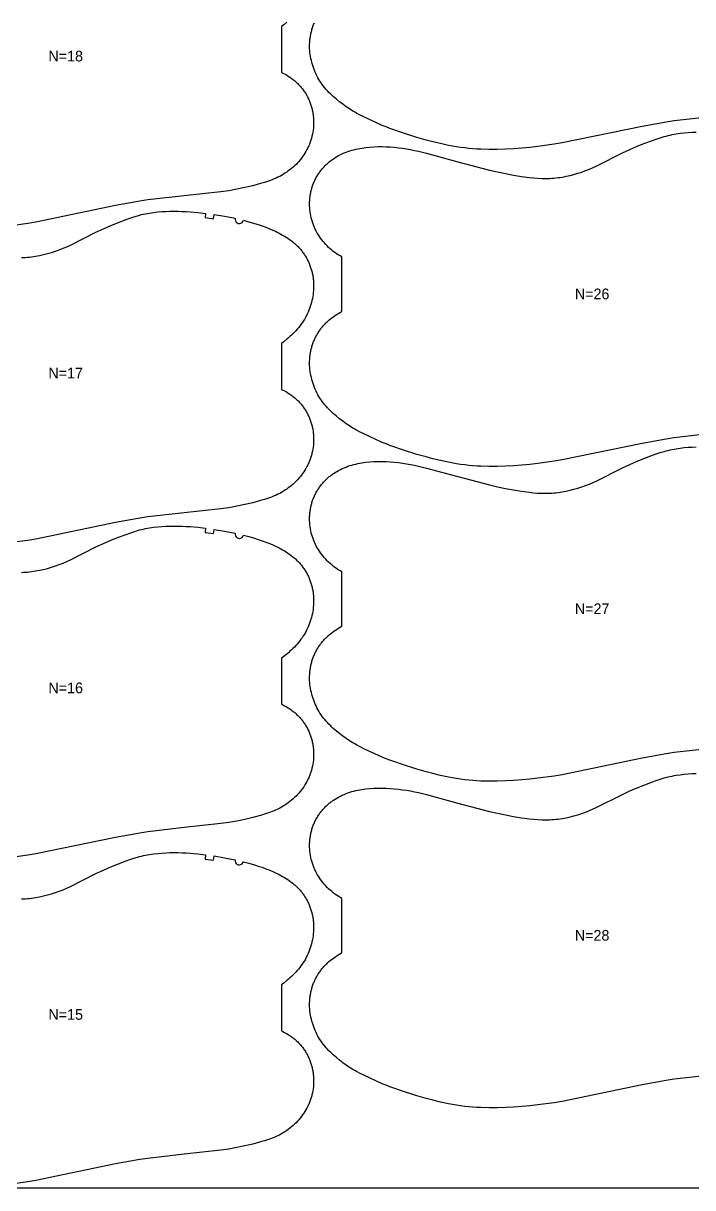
# Model space of a CAD drawing. Header units: inches. Extents: x 0 to 1972, y 0 to 1090.
# Drawn here: x 604 to 918, y 0 to 545 of the extents above; entities that cross this region are included whole.
import ezdxf

# ---------------------------------------------------------------- set-up
doc = ezdxf.new("R2010")
doc.units = ezdxf.units.IN

msp = doc.modelspace()

# ---------------------------------------------------------------- linework, layer by layer
at = {"layer": '1'}
msp.add_lwpolyline([(0.5, 0), (1971.9894, 0), (1971.9894, 1089.551), (0.5, 1089.551), (0.5, 0)], close=True, dxfattribs=at)
for points in [[(727.6581, 545.2759), (726.1778, 544.0708), (725.1894, 543.3169), (725.1894, 521.7725), (725.7608, 521.4987), (726.6074, 521.0588), (727.4394, 520.5911), (728.2554, 520.0956), (729.054, 519.5726), (729.4463, 519.3009), (729.8339, 519.0224), (730.2164, 518.7371), (730.5937, 518.445), (730.9656, 518.1463), (731.332, 517.8409), (731.6928, 517.5288), (732.0476, 517.2101), (732.3964, 516.8849), (732.739, 516.553), (733.0752, 516.2146), (733.4049, 515.8698), (733.728, 515.5188), (734.0444, 515.1616), (734.3539, 514.7985), (734.6564, 514.4295), (734.9518, 514.0547), (735.24, 513.6744), (735.5209, 513.2887), (735.7943, 512.8977), (736.0601, 512.5015), (736.3183, 512.1002), (736.5686, 511.6941), (736.811, 511.2832), (737.0454, 510.8678), (737.2716, 510.4478), (737.4895, 510.0235), (737.6991, 509.5951), (737.9004, 509.1627), (738.0933, 508.7264), (738.2778, 508.2865), (738.454, 507.8432), (738.6217, 507.3966), (738.781, 506.9468), (738.9318, 506.4942), (739.0742, 506.0387), (739.208, 505.5807), (739.3333, 505.1202), (739.4501, 504.6576), (739.5583, 504.1928), (739.658, 503.7262), (739.749, 503.2578), (739.8314, 502.7879), (739.9051, 502.3167), (739.9704, 501.8441), (740.027, 501.3705), (740.0752, 500.8959), (740.1149, 500.4205), (740.1461, 499.9445), (740.1689, 499.4679), (740.1834, 498.991), (740.1894, 498.5139), (740.1766, 497.5595), (740.1307, 496.606), (740.0519, 495.6546), (739.9406, 494.7064), (739.7966, 493.7626), (739.6202, 492.8246), (739.4113, 491.8933), (739.2947, 491.4307), (739.1699, 490.9702), (739.0371, 490.5121), (738.8962, 490.0564), (738.7472, 489.6034), (738.5902, 489.1532), (738.425, 488.7059), (738.2518, 488.2617), (738.0706, 487.8207), (737.8814, 487.3831), (737.6844, 486.9488), (737.4797, 486.5182), (737.0477, 485.6677), (736.5864, 484.8325), (736.0969, 484.0132), (735.5801, 483.2106), (735.0369, 482.4255), (734.4685, 481.6585), (733.8758, 480.9105), (733.2594, 480.1819), (732.6203, 479.4734), (731.959, 478.7855), (731.2764, 478.1189), (730.5731, 477.474), (729.8499, 476.8514), (729.1076, 476.2517), (728.3468, 475.6755), (727.5686, 475.1229), (726.7739, 474.5942), (725.9636, 474.0897), (725.1386, 473.6096), (724.3001, 473.1541), (723.4488, 472.7234), (722.5858, 472.3178), (721.7121, 471.9371), (720.8287, 471.5794), (719.9368, 471.2424), (719.0376, 470.9239), (717.2218, 470.3329), (715.3906, 469.7882), (711.7059, 468.7882), (707.9956, 467.8968), (704.2597, 467.1136), (700.501, 466.4486), (696.7237, 465.9048), (679.6483, 464.0466), (662.582, 462.107), (658.8112, 461.5191), (647.5452, 459.4707), (610.1626, 451.7551), (606.3968, 451.1334), (598.8344, 450.0882)], [(925.9483, 501.0746), (908.882, 499.135), (905.1112, 498.5471), (893.8452, 496.4987), (856.4626, 488.7831), (852.6968, 488.1614), (845.1344, 487.1162), (841.3416, 486.6886), (837.5404, 486.3427), (833.7327, 486.0766), (829.9207, 485.8857), (826.1054, 485.7711), (822.288, 485.741), (818.4723, 485.8259), (816.5664, 485.922), (814.6629, 486.0567), (812.7626, 486.2306), (810.8664, 486.4444), (808.9751, 486.6984), (807.089, 486.9899), (803.3332, 487.6723), (799.6, 488.4672), (795.8883, 489.3572), (792.8075, 490.1625), (788.5272, 491.3774), (781.2492, 493.6807), (777.6393, 494.9248), (775.8488, 495.5847), (774.0726, 496.2802), (772.3131, 497.0158), (763.63, 500.9808), (761.919, 501.8251), (760.2338, 502.717), (759.4036, 503.1855), (758.5821, 503.6694), (756.9647, 504.6808), (755.3808, 505.7457), (753.8297, 506.8591), (752.3116, 508.0171), (750.8313, 509.2222), (750.1072, 509.8437), (749.3948, 510.4784), (748.6947, 511.127), (748.0078, 511.7898), (747.3349, 512.4674), (746.6775, 513.1602), (746.0373, 513.8685), (745.416, 514.5929), (744.8152, 515.3335), (744.2365, 516.0909), (743.6816, 516.8653), (743.1522, 517.6573), (742.6496, 518.4668), (742.1742, 519.2931), (741.7257, 520.135), (741.3043, 520.9912), (740.9099, 521.8607), (740.5425, 522.7423), (740.2019, 523.6347), (739.8882, 524.5369), (739.6015, 525.4478), (739.342, 526.3666), (739.1102, 527.2924), (738.9065, 528.2247), (738.7315, 529.1625), (738.5854, 530.1052), (738.4688, 531.0521), (738.382, 532.0023), (738.3256, 532.9551), (738.3, 533.9094), (738.3058, 534.8639), (738.3436, 535.8175), (738.414, 536.769), (738.4615, 537.2436), (738.5174, 537.7172), (738.5817, 538.1897), (738.6544, 538.6609), (738.7358, 539.1307), (738.8257, 539.5989), (738.9243, 540.0654), (739.0315, 540.53), (739.1473, 540.9926), (739.2716, 541.453), (739.4043, 541.9112), (739.5455, 542.3668), (739.6949, 542.8199), (739.8526, 543.2702), (740.0185, 543.7176), (740.1925, 544.1619), (740.3747, 544.6031), (740.5648, 545.0409)], [(925.9483, 352.7826), (908.882, 350.843), (905.1112, 350.2551), (893.8452, 348.2067), (856.4626, 340.4911), (852.6968, 339.8694), (845.1344, 338.8242), (841.3416, 338.3966), (837.5404, 338.0507), (833.7327, 337.7846), (829.9207, 337.5937), (826.1054, 337.4791), (822.288, 337.449), (818.4723, 337.5339), (816.5664, 337.63), (814.6629, 337.7647), (812.7626, 337.9386), (810.8664, 338.1524), (808.9751, 338.4064), (807.089, 338.6979), (803.3332, 339.3803), (799.6, 340.1752), (795.8883, 341.0652), (792.8075, 341.8705), (788.5272, 343.0854), (781.2492, 345.3887), (777.6393, 346.6328), (775.8488, 347.2927), (774.0726, 347.9882), (772.3131, 348.7238), (763.63, 352.6888), (761.919, 353.5331), (760.2338, 354.425), (759.4036, 354.8935), (758.5821, 355.3774), (756.9647, 356.3888), (755.3808, 357.4537), (753.8297, 358.5671), (752.3116, 359.7251), (750.8313, 360.9302), (750.1072, 361.5517), (749.3948, 362.1864), (748.6947, 362.835), (748.0078, 363.4978), (747.3349, 364.1754), (746.6775, 364.8682), (746.0373, 365.5765), (745.416, 366.3009), (744.8152, 367.0415), (744.2365, 367.7989), (743.6816, 368.5733), (743.1522, 369.3653), (742.6496, 370.1748), (742.1742, 371.0011), (741.7257, 371.843), (741.3043, 372.6992), (740.9099, 373.5687), (740.5425, 374.4503), (740.2019, 375.3427), (739.8882, 376.2449), (739.6015, 377.1558), (739.342, 378.0746), (739.1102, 379.0004), (738.9065, 379.9327), (738.7315, 380.8705), (738.5854, 381.8132), (738.4688, 382.7601), (738.382, 383.7103), (738.3256, 384.6631), (738.3, 385.6174), (738.3058, 386.5719), (738.3436, 387.5255), (738.414, 388.477), (738.4615, 388.9516), (738.5174, 389.4252), (738.5817, 389.8977), (738.6544, 390.3689), (738.7358, 390.8387), (738.8257, 391.3069), (738.9243, 391.7734), (739.0315, 392.238), (739.1473, 392.7006), (739.2716, 393.161), (739.4043, 393.6192), (739.5455, 394.0748), (739.6949, 394.5279), (739.8526, 394.9782), (740.0185, 395.4256), (740.1925, 395.8699), (740.3747, 396.3111), (740.5648, 396.7489), (740.7629, 397.1832), (740.9689, 397.6138), (741.1827, 398.0407), (741.4043, 398.4636), (741.6336, 398.8825), (741.8705, 399.2971), (742.115, 399.7073), (742.3669, 400.1129), (742.6262, 400.5138), (742.8928, 400.9099), (743.1666, 401.3009), (743.4475, 401.6867), (743.7355, 402.0672), (744.0305, 402.4422), (744.3323, 402.8115), (744.6409, 403.1751), (744.9563, 403.5326), (745.2782, 403.884), (745.6067, 404.2291), (745.9417, 404.5678), (746.283, 404.9), (746.6305, 405.2256), (746.9838, 405.5449), (747.3429, 405.858), (748.0769, 406.4661), (748.8306, 407.0508), (749.6022, 407.6131), (750.3897, 408.1542), (751.1911, 408.6751), (752.0045, 409.1766), (752.8282, 409.6599), (753.3, 409.9235), (753.3, 435.4568), (752.5259, 435.9074), (751.7156, 436.4119), (750.9208, 436.9406), (750.1426, 437.4932), (749.3818, 438.0694), (748.6395, 438.6691), (747.9163, 439.2917), (747.213, 439.9366), (746.5304, 440.6032), (745.8691, 441.2911), (745.23, 441.9996), (744.6137, 442.7282), (744.0209, 443.4762), (743.4525, 444.2432), (742.9094, 445.0283), (742.3925, 445.8309), (741.903, 446.6502), (741.4417, 447.4854), (741.0098, 448.3359), (740.8051, 448.7665), (740.608, 449.2008), (740.4189, 449.6384), (740.2376, 450.0794), (740.0644, 450.5236), (739.8992, 450.9709), (739.7422, 451.4211), (739.5932, 451.8741), (739.4523, 452.3298), (739.3195, 452.7879), (739.1948, 453.2484), (739.0781, 453.711), (738.8692, 454.6423), (738.6928, 455.5803), (738.5489, 456.5241), (738.4375, 457.4723), (738.3587, 458.4237), (738.3128, 459.3772), (738.3, 460.3316), (738.3061, 460.8087), (738.3205, 461.2856), (738.3433, 461.7622), (738.3745, 462.2382), (738.4142, 462.7136), (738.4624, 463.1882), (738.5191, 463.6618), (738.5843, 464.1344), (738.6581, 464.6056), (738.7405, 465.0755), (738.8315, 465.5439), (738.9311, 466.0105), (739.0393, 466.4753), (739.1561, 466.9379), (739.2814, 467.3984), (739.4152, 467.8564), (739.5576, 468.3119), (739.7084, 468.7645), (739.8677, 469.2143), (740.0354, 469.6609), (740.2116, 470.1042), (740.3961, 470.5441), (740.5891, 470.9804), (740.7903, 471.4128), (740.9999, 471.8412), (741.2178, 472.2655), (741.444, 472.6855), (741.6784, 473.1009), (741.9208, 473.5118), (742.1711, 473.9179), (742.4293, 474.3191), (742.6951, 474.7154), (742.9685, 475.1064), (743.2494, 475.4921), (743.5376, 475.8724), (743.833, 476.2472), (744.1355, 476.6162), (744.445, 476.9793), (744.7614, 477.3365), (745.0845, 477.6875), (745.4142, 478.0323), (745.7504, 478.3707), (746.093, 478.7026), (746.4418, 479.0278), (746.7967, 479.3465), (747.1574, 479.6586), (747.5238, 479.964), (747.8957, 480.2627), (748.2731, 480.5548), (748.6556, 480.8401), (749.0431, 481.1186), (749.4354, 481.3903), (750.2341, 481.9133), (751.05, 482.4088), (751.882, 482.8765), (752.7287, 483.3164), (753.5889, 483.7287), (754.4617, 484.1136), (755.346, 484.4716), (756.2407, 484.8028), (757.1448, 485.1077), (758.0572, 485.3866), (758.9769, 485.6398), (759.903, 485.8677), (760.8346, 486.0715), (761.7711, 486.2524), (762.7118, 486.4119), (763.6562, 486.551), (764.6035, 486.6712), (766.5042, 486.8598), (768.4092, 486.9864), (770.3165, 487.0536), (772.2246, 487.0624), (774.1318, 487.0141), (776.0368, 486.9102), (777.9388, 486.7545), (779.8367, 486.5513), (781.7299, 486.305), (783.6175, 486.0192), (785.4985, 485.6939), (787.3717, 485.3283), (789.2361, 484.9219), (792.939, 483.9989), (807.6666, 479.9721), (822.4332, 476.0903), (826.1564, 475.249), (829.8957, 474.4824), (833.6488, 473.7872), (837.4144, 473.1659), (841.1967, 472.6531), (843.0955, 472.4515), (844.9984, 472.2984), (846.9041, 472.2045), (847.8576, 472.183), (848.8112, 472.1804), (849.7647, 472.1976), (850.7179, 472.2345), (851.6703, 472.2908), (852.6215, 472.3662), (853.5712, 472.4602), (854.519, 472.5724), (855.4645, 472.7026), (856.4074, 472.8503), (857.3472, 473.0152), (858.2839, 473.1967), (860.1472, 473.6079), (861.9963, 474.0801), (863.8303, 474.6093), (865.6481, 475.1926), (867.4476, 475.8294), (869.2267, 476.5199), (870.9832, 477.2645), (872.7164, 478.0611), (884.631, 484.1046), (888.0963, 485.7041), (891.6038, 487.2105), (895.1419, 488.6414), (898.7131, 489.9896), (900.5133, 490.6266), (902.3255, 491.2272), (904.1521, 491.7786), (905.0715, 492.0321), (905.9953, 492.2685), (906.9237, 492.4868), (907.8563, 492.687), (908.7929, 492.8697), (909.7328, 493.0352), (911.6211, 493.3167), (913.5176, 493.5354), (915.4193, 493.6953), (917.3245, 493.8024), (919.2321, 493.8629)], [(603.4647, 435.1696), (604.4179, 435.2065), (605.3703, 435.2628), (606.3215, 435.3382), (607.2712, 435.4322), (608.219, 435.5444), (609.1645, 435.6746), (610.1074, 435.8223), (611.0472, 435.9872), (611.9839, 436.1687), (613.8472, 436.5799), (615.6963, 437.0521), (617.5303, 437.5813), (619.3481, 438.1646), (621.1476, 438.8014), (622.9267, 439.4919), (624.6832, 440.2365), (626.4164, 441.0331), (638.331, 447.0766), (641.7963, 448.6761), (645.3038, 450.1825), (648.8419, 451.6134), (652.4131, 452.9616), (654.2133, 453.5986), (656.0255, 454.1992), (657.8521, 454.7506), (658.7715, 455.0041), (659.6953, 455.2405), (660.6237, 455.4588), (661.5563, 455.659), (662.4929, 455.8417), (663.4328, 456.0072), (665.3211, 456.2887), (667.2176, 456.5074), (669.1193, 456.6673), (671.0245, 456.7744), (672.9321, 456.8349), (674.8408, 456.855), (676.7494, 456.84), (678.6573, 456.7901), (680.5637, 456.7047), (682.468, 456.583), (686.0606, 456.2587), (689.6446, 455.8412), (689.3947, 453.8569), (693.3218, 453.3275), (693.6088, 455.3068), (698.536, 454.4622), (703.4463, 453.5246), (703.4463, 453.5246), (703.403, 452.9036), (703.5529, 452.2993), (703.8812, 451.7704), (704.3563, 451.3681), (704.9321, 451.1313), (705.5528, 451.0831), (706.1583, 451.2281), (706.6898, 451.5522), (707.0959, 452.0241), (707.3372, 452.598), (709.907, 451.9115), (712.461, 451.1667), (714.2823, 450.5947), (716.0914, 449.9856), (717.8848, 449.3335), (719.659, 448.6321), (721.4105, 447.8757), (722.2764, 447.4753), (723.1349, 447.0595), (723.9856, 446.6276), (724.8279, 446.1792), (725.6612, 445.7136), (726.4849, 445.2303), (727.2984, 444.7288), (728.0998, 444.2079), (728.8872, 443.6668), (729.6588, 443.1045), (730.4125, 442.5198), (731.1466, 441.9117), (731.5056, 441.5986), (731.8589, 441.2793), (732.2064, 440.9537), (732.5477, 440.6215), (732.8827, 440.2828), (733.2112, 439.9377), (733.5332, 439.5863), (733.8485, 439.2288), (734.1571, 438.8652), (734.4589, 438.4959), (734.7539, 438.1209), (735.0419, 437.7404), (735.3228, 437.3546), (735.5966, 436.9636), (735.8632, 436.5675), (736.1225, 436.1666), (736.3745, 435.761), (736.6189, 435.3508), (736.8559, 434.9362), (737.0852, 434.5173), (737.3067, 434.0944), (737.5206, 433.6675), (737.7265, 433.2369), (737.9246, 432.8026), (738.1148, 432.3648), (738.2969, 431.9236), (738.4709, 431.4793), (738.6368, 431.0319), (738.7945, 430.5816), (738.944, 430.1285), (739.0851, 429.6729), (739.2178, 429.2147), (739.3421, 428.7543), (739.4579, 428.2917), (739.5651, 427.8271), (739.6637, 427.3606), (739.7537, 426.8924), (739.835, 426.4226), (739.9077, 425.9514), (739.972, 425.4789), (740.0279, 425.0053), (740.0754, 424.5307), (740.1458, 423.5792), (740.1836, 422.6256), (740.1894, 421.6711), (740.1638, 420.7168), (740.1074, 419.764), (740.0206, 418.8138), (739.904, 417.8669), (739.7579, 416.9242), (739.5829, 415.9864), (739.3792, 415.0541), (739.1475, 414.1283), (738.888, 413.2095), (738.6012, 412.2986), (738.2875, 411.3964), (737.947, 410.504), (737.5795, 409.6224), (737.1851, 408.7529), (736.7637, 407.8967), (736.3153, 407.0548), (735.8398, 406.2285), (735.3372, 405.419), (734.8078, 404.627), (734.2529, 403.8526), (733.6743, 403.0952), (733.0734, 402.3546), (732.4521, 401.6302), (731.8119, 400.9219), (731.1545, 400.2291), (730.4816, 399.5515), (729.7947, 398.8887), (729.0947, 398.2401), (728.3822, 397.6054), (727.6581, 396.9839), (726.1778, 395.7788), (725.1894, 395.0249), (725.1894, 373.4805), (725.7608, 373.2067), (726.6074, 372.7668), (727.4394, 372.2991), (728.2554, 371.8036), (729.054, 371.2806), (729.4463, 371.0089), (729.8339, 370.7304), (730.2164, 370.4451), (730.5937, 370.153), (730.9656, 369.8543), (731.332, 369.5489), (731.6928, 369.2368), (732.0476, 368.9181), (732.3964, 368.5929), (732.739, 368.261), (733.0752, 367.9226), (733.4049, 367.5778), (733.728, 367.2268), (734.0444, 366.8696), (734.3539, 366.5065), (734.6564, 366.1375), (734.9518, 365.7627), (735.24, 365.3824), (735.5209, 364.9967), (735.7943, 364.6057), (736.0601, 364.2095), (736.3183, 363.8082), (736.5686, 363.4021), (736.811, 362.9912), (737.0454, 362.5758), (737.2716, 362.1558), (737.4895, 361.7315), (737.6991, 361.3031), (737.9004, 360.8707), (738.0933, 360.4344), (738.2778, 359.9945), (738.454, 359.5512), (738.6217, 359.1046), (738.781, 358.6548), (738.9318, 358.2022), (739.0742, 357.7467), (739.208, 357.2887), (739.3333, 356.8282), (739.4501, 356.3656), (739.5583, 355.9008), (739.658, 355.4342), (739.749, 354.9658), (739.8314, 354.4959), (739.9051, 354.0247), (739.9704, 353.5521), (740.027, 353.0785), (740.0752, 352.6039), (740.1149, 352.1285), (740.1461, 351.6525), (740.1689, 351.1759), (740.1834, 350.699), (740.1894, 350.2219), (740.1766, 349.2675), (740.1307, 348.314), (740.0519, 347.3626), (739.9406, 346.4144), (739.7966, 345.4706), (739.6202, 344.5326), (739.4113, 343.6013), (739.2947, 343.1387), (739.1699, 342.6782), (739.0371, 342.2201), (738.8962, 341.7644), (738.7472, 341.3114), (738.5902, 340.8612), (738.425, 340.4139), (738.2518, 339.9697), (738.0706, 339.5287), (737.8814, 339.0911), (737.6844, 338.6568), (737.4797, 338.2262), (737.0477, 337.3757), (736.5864, 336.5405), (736.0969, 335.7212), (735.5801, 334.9186), (735.0369, 334.1335), (734.4685, 333.3665), (733.8758, 332.6185), (733.2594, 331.8899), (732.6203, 331.1814), (731.959, 330.4935), (731.2764, 329.8269), (730.5731, 329.182), (729.8499, 328.5594), (729.1076, 327.9597), (728.3468, 327.3835), (727.5686, 326.8309), (726.7739, 326.3022), (725.9636, 325.7977), (725.1386, 325.3176), (724.3001, 324.8621), (723.4488, 324.4314), (722.5858, 324.0258), (721.7121, 323.6451), (720.8287, 323.2874), (719.9368, 322.9504), (719.0376, 322.6319), (717.2218, 322.0409), (715.3906, 321.4962), (711.7059, 320.4962), (707.9956, 319.6048), (704.2597, 318.8216), (700.501, 318.1566), (696.7237, 317.6128), (679.6483, 315.7546), (662.582, 313.815), (658.8112, 313.2271), (647.5452, 311.1787), (610.1626, 303.4631), (606.3968, 302.8414), (598.8344, 301.7962)], [(925.9483, 205.4906), (908.882, 203.551), (905.1112, 202.9631), (893.8452, 200.9147), (856.4626, 193.1991), (852.6968, 192.5774), (845.1344, 191.5322), (841.3416, 191.1046), (837.5404, 190.7587), (833.7327, 190.4926), (829.9207, 190.3017), (826.1054, 190.1871), (822.288, 190.157), (818.4723, 190.2419), (816.5664, 190.338), (814.6629, 190.4727), (812.7626, 190.6466), (810.8664, 190.8604), (808.9751, 191.1144), (807.089, 191.4059), (803.3332, 192.0883), (799.6, 192.8832), (795.8883, 193.7732), (792.8075, 194.5785), (788.5272, 195.7934), (781.2492, 198.0967), (777.6393, 199.3408), (775.8488, 200.0007), (774.0726, 200.6962), (772.3131, 201.4318), (763.63, 205.3968), (761.919, 206.2411), (760.2338, 207.133), (759.4036, 207.6015), (758.5821, 208.0854), (756.9647, 209.0968), (755.3808, 210.1617), (753.8297, 211.2751), (752.3116, 212.4331), (750.8313, 213.6382), (750.1072, 214.2597), (749.3948, 214.8944), (748.6947, 215.543), (748.0078, 216.2058), (747.3349, 216.8834), (746.6775, 217.5762), (746.0373, 218.2845), (745.416, 219.0089), (744.8152, 219.7495), (744.2365, 220.5069), (743.6816, 221.2813), (743.1522, 222.0733), (742.6496, 222.8828), (742.1742, 223.7091), (741.7257, 224.551), (741.3043, 225.4072), (740.9099, 226.2767), (740.5425, 227.1583), (740.2019, 228.0507), (739.8882, 228.9529), (739.6015, 229.8638), (739.342, 230.7826), (739.1102, 231.7084), (738.9065, 232.6407), (738.7315, 233.5785), (738.5854, 234.5212), (738.4688, 235.4681), (738.382, 236.4183), (738.3256, 237.3711), (738.3, 238.3254), (738.3058, 239.2799), (738.3436, 240.2335), (738.414, 241.185), (738.4615, 241.6596), (738.5174, 242.1332), (738.5817, 242.6057), (738.6544, 243.0769), (738.7358, 243.5467), (738.8257, 244.0149), (738.9243, 244.4814), (739.0315, 244.946), (739.1473, 245.4086), (739.2716, 245.869), (739.4043, 246.3272), (739.5455, 246.7828), (739.6949, 247.2359), (739.8526, 247.6862), (740.0185, 248.1336), (740.1925, 248.5779), (740.3747, 249.0191), (740.5648, 249.4569), (740.7629, 249.8912), (740.9689, 250.3218), (741.1827, 250.7487), (741.4043, 251.1716), (741.6336, 251.5905), (741.8705, 252.0051), (742.115, 252.4153), (742.3669, 252.8209), (742.6262, 253.2218), (742.8928, 253.6179), (743.1666, 254.0089), (743.4475, 254.3947), (743.7355, 254.7752), (744.0305, 255.1502), (744.3323, 255.5195), (744.6409, 255.8831), (744.9563, 256.2406), (745.2782, 256.592), (745.6067, 256.9371), (745.9417, 257.2758), (746.283, 257.608), (746.6305, 257.9336), (746.9838, 258.2529), (747.3429, 258.566), (748.0769, 259.1741), (748.8306, 259.7588), (749.6022, 260.3211), (750.3897, 260.8622), (751.1911, 261.3831), (752.0045, 261.8846), (752.8282, 262.3679), (753.3, 262.6315), (753.3, 288.1648), (752.5259, 288.6154), (751.7156, 289.1199), (750.9208, 289.6486), (750.1426, 290.2012), (749.3818, 290.7774), (748.6395, 291.3771), (747.9163, 291.9997), (747.213, 292.6446), (746.5304, 293.3112), (745.8691, 293.9991), (745.23, 294.7076), (744.6137, 295.4362), (744.0209, 296.1842), (743.4525, 296.9512), (742.9094, 297.7363), (742.3925, 298.5389), (741.903, 299.3582), (741.4417, 300.1934), (741.0098, 301.0439), (740.8051, 301.4745), (740.608, 301.9088), (740.4189, 302.3464), (740.2376, 302.7874), (740.0644, 303.2316), (739.8992, 303.6789), (739.7422, 304.1291), (739.5932, 304.5821), (739.4523, 305.0378), (739.3195, 305.4959), (739.1948, 305.9564), (739.0781, 306.419), (738.8692, 307.3503), (738.6928, 308.2883), (738.5489, 309.2321), (738.4375, 310.1803), (738.3587, 311.1317), (738.3128, 312.0852), (738.3, 313.0396), (738.3061, 313.5167), (738.3205, 313.9936), (738.3433, 314.4702), (738.3745, 314.9462), (738.4142, 315.4216), (738.4624, 315.8962), (738.5191, 316.3698), (738.5843, 316.8424), (738.6581, 317.3136), (738.7405, 317.7835), (738.8315, 318.2519), (738.9311, 318.7185), (739.0393, 319.1833), (739.1561, 319.6459), (739.2814, 320.1064), (739.4152, 320.5644), (739.5576, 321.0199), (739.7084, 321.4725), (739.8677, 321.9223), (740.0354, 322.3689), (740.2116, 322.8122), (740.3961, 323.2521), (740.5891, 323.6884), (740.7903, 324.1208), (740.9999, 324.5492), (741.2178, 324.9735), (741.444, 325.3935), (741.6784, 325.8089), (741.9208, 326.2198), (742.1711, 326.6259), (742.4293, 327.0271), (742.6951, 327.4234), (742.9685, 327.8144), (743.2494, 328.2001), (743.5376, 328.5804), (743.833, 328.9552), (744.1355, 329.3242), (744.445, 329.6873), (744.7614, 330.0445), (745.0845, 330.3955), (745.4142, 330.7403), (745.7504, 331.0787), (746.093, 331.4106), (746.4418, 331.7358), (746.7967, 332.0545), (747.1574, 332.3666), (747.5238, 332.672), (747.8957, 332.9707), (748.2731, 333.2628), (748.6556, 333.5481), (749.0431, 333.8266), (749.4354, 334.0983), (750.2341, 334.6213), (751.05, 335.1168), (751.882, 335.5845), (752.7287, 336.0244), (753.5889, 336.4367), (754.4617, 336.8216), (755.346, 337.1796), (756.2407, 337.5108), (757.1448, 337.8157), (758.0572, 338.0946), (758.9769, 338.3478), (759.903, 338.5757), (760.8346, 338.7795), (761.7711, 338.9604), (762.7118, 339.1199), (763.6562, 339.259), (764.6035, 339.3792), (766.5042, 339.5678), (768.4092, 339.6944), (770.3165, 339.7616), (772.2246, 339.7704), (774.1318, 339.7221), (776.0368, 339.6182), (777.9388, 339.4625), (779.8367, 339.2593), (781.7299, 339.013), (783.6175, 338.7272), (785.4985, 338.4019), (787.3717, 338.0363), (789.2361, 337.6299), (792.939, 336.7069), (807.6666, 332.6801), (822.4332, 328.7983), (826.1564, 327.957), (829.8957, 327.1904), (833.6488, 326.4952), (837.4144, 325.8739), (841.1967, 325.3611), (843.0955, 325.1595), (844.9984, 325.0064), (846.9041, 324.9125), (847.8576, 324.891), (848.8112, 324.8884), (849.7647, 324.9056), (850.7179, 324.9425), (851.6703, 324.9988), (852.6215, 325.0742), (853.5712, 325.1682), (854.519, 325.2804), (855.4645, 325.4106), (856.4074, 325.5583), (857.3472, 325.7232), (858.2839, 325.9047), (860.1472, 326.3159), (861.9963, 326.7881), (863.8303, 327.3173), (865.6481, 327.9006), (867.4476, 328.5374), (869.2267, 329.2279), (870.9832, 329.9725), (872.7164, 330.7691), (884.631, 336.8126), (888.0963, 338.4121), (891.6038, 339.9185), (895.1419, 341.3494), (898.7131, 342.6976), (900.5133, 343.3346), (902.3255, 343.9352), (904.1521, 344.4866), (905.0715, 344.7401), (905.9953, 344.9765), (906.9237, 345.1948), (907.8563, 345.395), (908.7929, 345.5777), (909.7328, 345.7432), (911.6211, 346.0247), (913.5176, 346.2434), (915.4193, 346.4033), (917.3245, 346.5104), (919.2321, 346.5709)], [(603.4647, 287.8776), (604.4179, 287.9145), (605.3703, 287.9708), (606.3215, 288.0462), (607.2712, 288.1402), (608.219, 288.2524), (609.1645, 288.3826), (610.1074, 288.5303), (611.0472, 288.6952), (611.9839, 288.8767), (613.8472, 289.2879), (615.6963, 289.7601), (617.5303, 290.2893), (619.3481, 290.8726), (621.1476, 291.5094), (622.9267, 292.1999), (624.6832, 292.9445), (626.4164, 293.7411), (638.331, 299.7846), (641.7963, 301.3841), (645.3038, 302.8905), (648.8419, 304.3214), (652.4131, 305.6696), (654.2133, 306.3066), (656.0255, 306.9072), (657.8521, 307.4586), (658.7715, 307.7121), (659.6953, 307.9485), (660.6237, 308.1668), (661.5563, 308.367), (662.4929, 308.5497), (663.4328, 308.7152), (665.3211, 308.9967), (667.2176, 309.2154), (669.1193, 309.3753), (671.0245, 309.4824), (672.9321, 309.5429), (674.8408, 309.563), (676.7494, 309.548), (678.6573, 309.4981), (680.5637, 309.4127), (682.468, 309.291), (686.0606, 308.9667), (689.6446, 308.5492), (689.3947, 306.5649), (693.3218, 306.0355), (693.6088, 308.0148), (698.536, 307.1702), (703.4463, 306.2326), (703.4463, 306.2326), (703.403, 305.6116), (703.5529, 305.0073), (703.8812, 304.4784), (704.3563, 304.0761), (704.9321, 303.8393), (705.5528, 303.7911), (706.1583, 303.9361), (706.6898, 304.2602), (707.0959, 304.7321), (707.3372, 305.306), (709.907, 304.6195), (712.461, 303.8747), (714.2823, 303.3027), (716.0914, 302.6936), (717.8848, 302.0415), (719.659, 301.3401), (721.4105, 300.5837), (722.2764, 300.1833), (723.1349, 299.7675), (723.9856, 299.3356), (724.8279, 298.8872), (725.6612, 298.4216), (726.4849, 297.9383), (727.2984, 297.4368), (728.0998, 296.9159), (728.8872, 296.3748), (729.6588, 295.8125), (730.4125, 295.2278), (731.1466, 294.6197), (731.5056, 294.3066), (731.8589, 293.9873), (732.2064, 293.6617), (732.5477, 293.3295), (732.8827, 292.9908), (733.2112, 292.6457), (733.5332, 292.2943), (733.8485, 291.9368), (734.1571, 291.5732), (734.4589, 291.2039), (734.7539, 290.8289), (735.0419, 290.4484), (735.3228, 290.0626), (735.5966, 289.6716), (735.8632, 289.2755), (736.1225, 288.8746), (736.3745, 288.469), (736.6189, 288.0588), (736.8559, 287.6442), (737.0852, 287.2253), (737.3067, 286.8024), (737.5206, 286.3755), (737.7265, 285.9449), (737.9246, 285.5106), (738.1148, 285.0728), (738.2969, 284.6316), (738.4709, 284.1873), (738.6368, 283.7399), (738.7945, 283.2896), (738.944, 282.8365), (739.0851, 282.3809), (739.2178, 281.9227), (739.3421, 281.4623), (739.4579, 280.9997), (739.5651, 280.5351), (739.6637, 280.0686), (739.7537, 279.6004), (739.835, 279.1306), (739.9077, 278.6594), (739.972, 278.1869), (740.0279, 277.7133), (740.0754, 277.2387), (740.1458, 276.2872), (740.1836, 275.3336), (740.1894, 274.3791), (740.1638, 273.4248), (740.1074, 272.472), (740.0206, 271.5218), (739.904, 270.5749), (739.7579, 269.6322), (739.5829, 268.6944), (739.3792, 267.7621), (739.1475, 266.8363), (738.888, 265.9175), (738.6012, 265.0066), (738.2875, 264.1044), (737.947, 263.212), (737.5795, 262.3304), (737.1851, 261.4609), (736.7637, 260.6047), (736.3153, 259.7628), (735.8398, 258.9365), (735.3372, 258.127), (734.8078, 257.335), (734.2529, 256.5606), (733.6743, 255.8032), (733.0734, 255.0626), (732.4521, 254.3382), (731.8119, 253.6299), (731.1545, 252.9371), (730.4816, 252.2595), (729.7947, 251.5967), (729.0947, 250.9481), (728.3822, 250.3134), (727.6581, 249.6919), (726.1778, 248.4868), (725.1894, 247.7329), (725.1894, 226.1885), (725.7608, 225.9147), (726.6074, 225.4748), (727.4394, 225.0071), (728.2554, 224.5116), (729.054, 223.9886), (729.4463, 223.7169), (729.8339, 223.4384), (730.2164, 223.1531), (730.5937, 222.861), (730.9656, 222.5623), (731.332, 222.2569), (731.6928, 221.9448), (732.0476, 221.6261), (732.3964, 221.3009), (732.739, 220.969), (733.0752, 220.6306), (733.4049, 220.2858), (733.728, 219.9348), (734.0444, 219.5776), (734.3539, 219.2145), (734.6564, 218.8455), (734.9518, 218.4707), (735.24, 218.0904), (735.5209, 217.7047), (735.7943, 217.3137), (736.0601, 216.9175), (736.3183, 216.5162), (736.5686, 216.1101), (736.811, 215.6992), (737.0454, 215.2838), (737.2716, 214.8638), (737.4895, 214.4395), (737.6991, 214.0111), (737.9004, 213.5787), (738.0933, 213.1424), (738.2778, 212.7025), (738.454, 212.2592), (738.6217, 211.8126), (738.781, 211.3628), (738.9318, 210.9102), (739.0742, 210.4547), (739.208, 209.9967), (739.3333, 209.5362), (739.4501, 209.0736), (739.5583, 208.6088), (739.658, 208.1422), (739.749, 207.6738), (739.8314, 207.2039), (739.9051, 206.7327), (739.9704, 206.2601), (740.027, 205.7865), (740.0752, 205.3119), (740.1149, 204.8365), (740.1461, 204.3605), (740.1689, 203.8839), (740.1834, 203.407), (740.1894, 202.9299), (740.1766, 201.9755), (740.1307, 201.022), (740.0519, 200.0706), (739.9406, 199.1224), (739.7966, 198.1786), (739.6202, 197.2406), (739.4113, 196.3093), (739.2947, 195.8467), (739.1699, 195.3862), (739.0371, 194.9281), (738.8962, 194.4724), (738.7472, 194.0194), (738.5902, 193.5692), (738.425, 193.1219), (738.2518, 192.6777), (738.0706, 192.2367), (737.8814, 191.7991), (737.6844, 191.3648), (737.4797, 190.9342), (737.0477, 190.0837), (736.5864, 189.2485), (736.0969, 188.4292), (735.5801, 187.6266), (735.0369, 186.8415), (734.4685, 186.0745), (733.8758, 185.3265), (733.2594, 184.5979), (732.6203, 183.8894), (731.959, 183.2015), (731.2764, 182.5349), (730.5731, 181.89), (729.8499, 181.2674), (729.1076, 180.6677), (728.3468, 180.0915), (727.5686, 179.5389), (726.7739, 179.0102), (725.9636, 178.5057), (725.1386, 178.0256), (724.3001, 177.5701), (723.4488, 177.1394), (722.5858, 176.7338), (721.7121, 176.3531), (720.8287, 175.9954), (719.9368, 175.6584), (719.0376, 175.3399), (717.2218, 174.7489), (715.3906, 174.2042), (711.7059, 173.2042), (707.9956, 172.3128), (704.2597, 171.5296), (700.501, 170.8646), (696.7237, 170.3208), (679.6483, 168.4626), (662.582, 166.523), (658.8112, 165.9351), (647.5452, 163.8867), (610.1626, 156.1711), (606.3968, 155.5494), (598.8344, 154.5042)], [(925.9483, 52.6986), (908.882, 50.759), (905.1112, 50.1711), (893.8452, 48.1227), (856.4626, 40.4071), (852.6968, 39.7854), (845.1344, 38.7402), (841.3416, 38.3126), (837.5404, 37.9667), (833.7327, 37.7006), (829.9207, 37.5097), (826.1054, 37.3951), (822.288, 37.365), (818.4723, 37.4499), (816.5664, 37.546), (814.6629, 37.6807), (812.7626, 37.8546), (810.8664, 38.0684), (808.9751, 38.3224), (807.089, 38.6139), (803.3332, 39.2963), (799.6, 40.0912), (795.8883, 40.9812), (792.8075, 41.7865), (788.5272, 43.0014), (781.2492, 45.3047), (777.6393, 46.5488), (775.8488, 47.2087), (774.0726, 47.9042), (772.3131, 48.6398), (763.63, 52.6048), (761.919, 53.4491), (760.2338, 54.341), (759.4036, 54.8095), (758.5821, 55.2934), (756.9647, 56.3048), (755.3808, 57.3697), (753.8297, 58.4831), (752.3116, 59.6411), (750.8313, 60.8462), (750.1072, 61.4677), (749.3948, 62.1024), (748.6947, 62.751), (748.0078, 63.4138), (747.3349, 64.0914), (746.6775, 64.7842), (746.0373, 65.4925), (745.416, 66.2169), (744.8152, 66.9575), (744.2365, 67.7149), (743.6816, 68.4893), (743.1522, 69.2813), (742.6496, 70.0908), (742.1742, 70.9171), (741.7257, 71.759), (741.3043, 72.6152), (740.9099, 73.4847), (740.5425, 74.3663), (740.2019, 75.2587), (739.8882, 76.1609), (739.6015, 77.0718), (739.342, 77.9906), (739.1102, 78.9164), (738.9065, 79.8487), (738.7315, 80.7865), (738.5854, 81.7292), (738.4688, 82.6761), (738.382, 83.6263), (738.3256, 84.5791), (738.3, 85.5334), (738.3058, 86.4879), (738.3436, 87.4415), (738.414, 88.393), (738.4615, 88.8676), (738.5174, 89.3412), (738.5817, 89.8137), (738.6544, 90.2849), (738.7358, 90.7547), (738.8257, 91.2229), (738.9243, 91.6894), (739.0315, 92.154), (739.1473, 92.6166), (739.2716, 93.077), (739.4043, 93.5352), (739.5455, 93.9908), (739.6949, 94.4439), (739.8526, 94.8942), (740.0185, 95.3416), (740.1925, 95.7859), (740.3747, 96.2271), (740.5648, 96.6649), (740.7629, 97.0992), (740.9689, 97.5298), (741.1827, 97.9567), (741.4043, 98.3796), (741.6336, 98.7985), (741.8705, 99.2131), (742.115, 99.6233), (742.3669, 100.0289), (742.6262, 100.4298), (742.8928, 100.8259), (743.1666, 101.2169), (743.4475, 101.6027), (743.7355, 101.9832), (744.0305, 102.3582), (744.3323, 102.7275), (744.6409, 103.0911), (744.9563, 103.4486), (745.2782, 103.8), (745.6067, 104.1451), (745.9417, 104.4838), (746.283, 104.816), (746.6305, 105.1416), (746.9838, 105.4609), (747.3429, 105.774), (748.0769, 106.3821), (748.8306, 106.9668), (749.6022, 107.5291), (750.3897, 108.0702), (751.1911, 108.5911), (752.0045, 109.0926), (752.8282, 109.5759), (753.3, 109.8395), (753.3, 135.3728), (752.5259, 135.8234), (751.7156, 136.3279), (750.9208, 136.8566), (750.1426, 137.4092), (749.3818, 137.9854), (748.6395, 138.5851), (747.9163, 139.2077), (747.213, 139.8526), (746.5304, 140.5192), (745.8691, 141.2071), (745.23, 141.9156), (744.6137, 142.6442), (744.0209, 143.3922), (743.4525, 144.1592), (742.9094, 144.9443), (742.3925, 145.7469), (741.903, 146.5662), (741.4417, 147.4014), (741.0098, 148.2519), (740.8051, 148.6825), (740.608, 149.1168), (740.4189, 149.5544), (740.2376, 149.9954), (740.0644, 150.4396), (739.8992, 150.8869), (739.7422, 151.3371), (739.5932, 151.7901), (739.4523, 152.2458), (739.3195, 152.7039), (739.1948, 153.1644), (739.0781, 153.627), (738.8692, 154.5583), (738.6928, 155.4963), (738.5489, 156.4401), (738.4375, 157.3883), (738.3587, 158.3397), (738.3128, 159.2932), (738.3, 160.2476), (738.3061, 160.7247), (738.3205, 161.2016), (738.3433, 161.6782), (738.3745, 162.1542), (738.4142, 162.6296), (738.4624, 163.1042), (738.5191, 163.5778), (738.5843, 164.0504), (738.6581, 164.5216), (738.7405, 164.9915), (738.8315, 165.4599), (738.9311, 165.9265), (739.0393, 166.3913), (739.1561, 166.8539), (739.2814, 167.3144), (739.4152, 167.7724), (739.5576, 168.2279), (739.7084, 168.6805), (739.8677, 169.1303), (740.0354, 169.5769), (740.2116, 170.0202), (740.3961, 170.4601), (740.5891, 170.8964), (740.7903, 171.3288), (740.9999, 171.7572), (741.2178, 172.1815), (741.444, 172.6015), (741.6784, 173.0169), (741.9208, 173.4278), (742.1711, 173.8339), (742.4293, 174.2351), (742.6951, 174.6314), (742.9685, 175.0224), (743.2494, 175.4081), (743.5376, 175.7884), (743.833, 176.1632), (744.1355, 176.5322), (744.445, 176.8953), (744.7614, 177.2525), (745.0845, 177.6035), (745.4142, 177.9483), (745.7504, 178.2867), (746.093, 178.6186), (746.4418, 178.9438), (746.7967, 179.2625), (747.1574, 179.5746), (747.5238, 179.88), (747.8957, 180.1787), (748.2731, 180.4708), (748.6556, 180.7561), (749.0431, 181.0346), (749.4354, 181.3063), (750.2341, 181.8293), (751.05, 182.3248), (751.882, 182.7925), (752.7287, 183.2324), (753.5889, 183.6447), (754.4617, 184.0296), (755.346, 184.3876), (756.2407, 184.7188), (757.1448, 185.0237), (758.0572, 185.3026), (758.9769, 185.5558), (759.903, 185.7837), (760.8346, 185.9875), (761.7711, 186.1684), (762.7118, 186.3279), (763.6562, 186.467), (764.6035, 186.5872), (766.5042, 186.7758), (768.4092, 186.9024), (770.3165, 186.9696), (772.2246, 186.9784), (774.1318, 186.9301), (776.0368, 186.8262), (777.9388, 186.6705), (779.8367, 186.4673), (781.7299, 186.221), (783.6175, 185.9352), (785.4985, 185.6099), (787.3717, 185.2443), (789.2361, 184.8379), (792.939, 183.9149), (807.6666, 179.8881), (822.4332, 176.0063), (826.1564, 175.165), (829.8957, 174.3984), (833.6488, 173.7032), (837.4144, 173.0819), (841.1967, 172.5691), (843.0955, 172.3675), (844.9984, 172.2144), (846.9041, 172.1205), (847.8576, 172.099), (848.8112, 172.0964), (849.7647, 172.1136), (850.7179, 172.1505), (851.6703, 172.2068), (852.6215, 172.2822), (853.5712, 172.3762), (854.519, 172.4884), (855.4645, 172.6186), (856.4074, 172.7663), (857.3472, 172.9312), (858.2839, 173.1127), (860.1472, 173.5239), (861.9963, 173.9961), (863.8303, 174.5253), (865.6481, 175.1086), (867.4476, 175.7454), (869.2267, 176.4359), (870.9832, 177.1805), (872.7164, 177.9771), (884.631, 184.0206), (888.0963, 185.6201), (891.6038, 187.1265), (895.1419, 188.5574), (898.7131, 189.9056), (900.5133, 190.5426), (902.3255, 191.1432), (904.1521, 191.6946), (905.0715, 191.9481), (905.9953, 192.1845), (906.9237, 192.4028), (907.8563, 192.603), (908.7929, 192.7857), (909.7328, 192.9512), (911.6211, 193.2327), (913.5176, 193.4514), (915.4193, 193.6113), (917.3245, 193.7184), (919.2321, 193.7789)], [(603.4647, 135.0856), (604.4179, 135.1225), (605.3703, 135.1788), (606.3215, 135.2542), (607.2712, 135.3482), (608.219, 135.4604), (609.1645, 135.5906), (610.1074, 135.7383), (611.0472, 135.9032), (611.9839, 136.0847), (613.8472, 136.4959), (615.6963, 136.9681), (617.5303, 137.4973), (619.3481, 138.0806), (621.1476, 138.7174), (622.9267, 139.4079), (624.6832, 140.1525), (626.4164, 140.9491), (638.331, 146.9926), (641.7963, 148.5921), (645.3038, 150.0985), (648.8419, 151.5294), (652.4131, 152.8776), (654.2133, 153.5146), (656.0255, 154.1152), (657.8521, 154.6666), (658.7715, 154.9201), (659.6953, 155.1565), (660.6237, 155.3748), (661.5563, 155.575), (662.4929, 155.7577), (663.4328, 155.9232), (665.3211, 156.2047), (667.2176, 156.4234), (669.1193, 156.5833), (671.0245, 156.6904), (672.9321, 156.7509), (674.8408, 156.771), (676.7494, 156.756), (678.6573, 156.7061), (680.5637, 156.6207), (682.468, 156.499), (686.0606, 156.1747), (689.6446, 155.7572), (689.3947, 153.7729), (693.3218, 153.2435), (693.6088, 155.2228), (698.536, 154.3782), (703.4463, 153.4406), (703.4463, 153.4406), (703.403, 152.8196), (703.5529, 152.2153), (703.8812, 151.6864), (704.3563, 151.2841), (704.9321, 151.0473), (705.5528, 150.9991), (706.1583, 151.1441), (706.6898, 151.4682), (707.0959, 151.9401), (707.3372, 152.514), (709.907, 151.8275), (712.461, 151.0827), (714.2823, 150.5107), (716.0914, 149.9016), (717.8848, 149.2495), (719.659, 148.5481), (721.4105, 147.7917), (722.2764, 147.3913), (723.1349, 146.9755), (723.9856, 146.5436), (724.8279, 146.0952), (725.6612, 145.6296), (726.4849, 145.1463), (727.2984, 144.6448), (728.0998, 144.1239), (728.8872, 143.5828), (729.6588, 143.0205), (730.4125, 142.4358), (731.1466, 141.8277), (731.5056, 141.5146), (731.8589, 141.1953), (732.2064, 140.8697), (732.5477, 140.5375), (732.8827, 140.1988), (733.2112, 139.8537), (733.5332, 139.5023), (733.8485, 139.1448), (734.1571, 138.7812), (734.4589, 138.4119), (734.7539, 138.0369), (735.0419, 137.6564), (735.3228, 137.2706), (735.5966, 136.8796), (735.8632, 136.4835), (736.1225, 136.0826), (736.3745, 135.677), (736.6189, 135.2668), (736.8559, 134.8522), (737.0852, 134.4333), (737.3067, 134.0104), (737.5206, 133.5835), (737.7265, 133.1529), (737.9246, 132.7186), (738.1148, 132.2808), (738.2969, 131.8396), (738.4709, 131.3953), (738.6368, 130.9479), (738.7945, 130.4976), (738.944, 130.0445), (739.0851, 129.5889), (739.2178, 129.1307), (739.3421, 128.6703), (739.4579, 128.2077), (739.5651, 127.7431), (739.6637, 127.2766), (739.7537, 126.8084), (739.835, 126.3386), (739.9077, 125.8674), (739.972, 125.3949), (740.0279, 124.9213), (740.0754, 124.4467), (740.1458, 123.4952), (740.1836, 122.5416), (740.1894, 121.5871), (740.1638, 120.6328), (740.1074, 119.68), (740.0206, 118.7298), (739.904, 117.7829), (739.7579, 116.8402), (739.5829, 115.9024), (739.3792, 114.9701), (739.1475, 114.0443), (738.888, 113.1255), (738.6012, 112.2146), (738.2875, 111.3124), (737.947, 110.42), (737.5795, 109.5384), (737.1851, 108.6689), (736.7637, 107.8127), (736.3153, 106.9708), (735.8398, 106.1445), (735.3372, 105.335), (734.8078, 104.543), (734.2529, 103.7686), (733.6743, 103.0112), (733.0734, 102.2706), (732.4521, 101.5462), (731.8119, 100.8379), (731.1545, 100.1451), (730.4816, 99.4675), (729.7947, 98.8047), (729.0947, 98.1561), (728.3822, 97.5214), (727.6581, 96.8999), (726.1778, 95.6948), (725.1894, 94.9409), (725.1894, 73.3965), (725.7608, 73.1227), (726.6074, 72.6828), (727.4394, 72.2151), (728.2554, 71.7196), (729.054, 71.1966), (729.4463, 70.9249), (729.8339, 70.6464), (730.2164, 70.3611), (730.5937, 70.069), (730.9656, 69.7703), (731.332, 69.4649), (731.6928, 69.1528), (732.0476, 68.8341), (732.3964, 68.5089), (732.739, 68.177), (733.0752, 67.8386), (733.4049, 67.4938), (733.728, 67.1428), (734.0444, 66.7856), (734.3539, 66.4225), (734.6564, 66.0535), (734.9518, 65.6787), (735.24, 65.2984), (735.5209, 64.9127), (735.7943, 64.5217), (736.0601, 64.1255), (736.3183, 63.7242), (736.5686, 63.3181), (736.811, 62.9072), (737.0454, 62.4918), (737.2716, 62.0718), (737.4895, 61.6475), (737.6991, 61.2191), (737.9004, 60.7867), (738.0933, 60.3504), (738.2778, 59.9105), (738.454, 59.4672), (738.6217, 59.0206), (738.781, 58.5708), (738.9318, 58.1182), (739.0742, 57.6627), (739.208, 57.2047), (739.3333, 56.7442), (739.4501, 56.2816), (739.5583, 55.8168), (739.658, 55.3502), (739.749, 54.8818), (739.8314, 54.4119), (739.9051, 53.9407), (739.9704, 53.4681), (740.027, 52.9945), (740.0752, 52.5199), (740.1149, 52.0445), (740.1461, 51.5685), (740.1689, 51.0919), (740.1834, 50.615), (740.1894, 50.1379), (740.1766, 49.1835), (740.1307, 48.23), (740.0519, 47.2786), (739.9406, 46.3304), (739.7966, 45.3866), (739.6202, 44.4486), (739.4113, 43.5173), (739.2947, 43.0547), (739.1699, 42.5942), (739.0371, 42.1361), (738.8962, 41.6804), (738.7472, 41.2274), (738.5902, 40.7772), (738.425, 40.3299), (738.2518, 39.8857), (738.0706, 39.4447), (737.8814, 39.0071), (737.6844, 38.5728), (737.4797, 38.1422), (737.0477, 37.2917), (736.5864, 36.4565), (736.0969, 35.6372), (735.5801, 34.8346), (735.0369, 34.0495), (734.4685, 33.2825), (733.8758, 32.5345), (733.2594, 31.8059), (732.6203, 31.0974), (731.959, 30.4095), (731.2764, 29.7429), (730.5731, 29.098), (729.8499, 28.4754), (729.1076, 27.8757), (728.3468, 27.2995), (727.5686, 26.7469), (726.7739, 26.2182), (725.9636, 25.7137), (725.1386, 25.2336), (724.3001, 24.7781), (723.4488, 24.3474), (722.5858, 23.9418), (721.7121, 23.5611), (720.8287, 23.2034), (719.9368, 22.8664), (719.0376, 22.5479), (717.2218, 21.9569), (715.3906, 21.4122), (711.7059, 20.4122), (707.9956, 19.5208), (704.2597, 18.7376), (700.501, 18.0726), (696.7237, 17.5288), (679.6483, 15.6706), (662.582, 13.731), (658.8112, 13.1431), (647.5452, 11.0947), (610.1626, 3.3791), (606.3968, 2.7574), (598.8344, 1.7122)]]:
    msp.add_lwpolyline(points, dxfattribs=at)

# ---------------------------------------------------------------- texts
for s, p in [('N=18', (616.0947, 526.93)), ('N=26', (862.3947, 415.666)), ('N=17', (616.0947, 378.638)), ('N=27', (862.3947, 268.374)), ('N=16', (616.0947, 231.346)), ('N=28', (862.3947, 115.582)), ('N=15', (616.0947, 78.554))]:
    msp.add_text(s, height=5, dxfattribs=at).set_placement(p)

doc.saveas('drawing.dxf')
